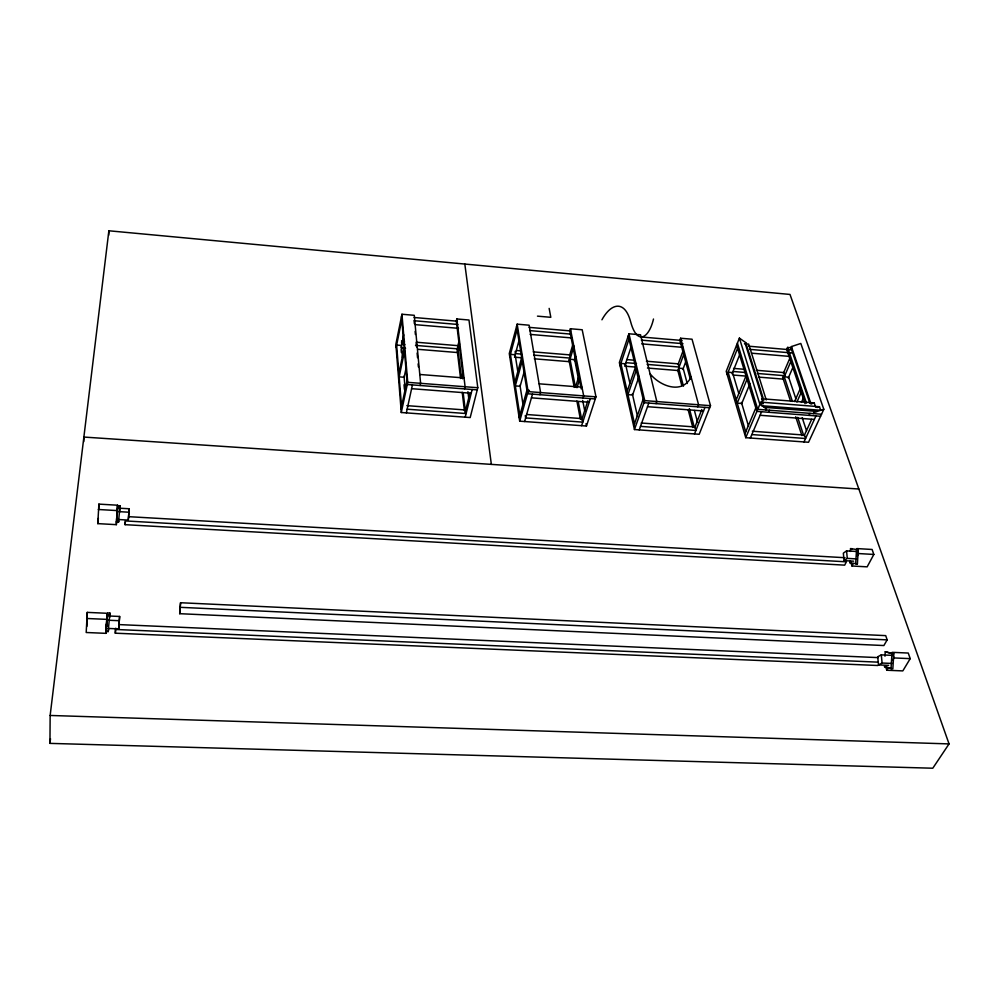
<?xml version="1.0" encoding="UTF-8"?>
<svg xmlns="http://www.w3.org/2000/svg" width="999" height="999" viewBox="0 0 999 999"><rect width="100%" height="100%" fill="white"/><g stroke="black" fill="none" stroke-linecap="round" stroke-linejoin="round"><path stroke-width="1.5" d="M49.95 743.381L50.15 715.459L108.866 230.781L789.997 294.443L949.05 743.905L932.791 768.219L49.95 743.381L50.499 738.748M83.754 441.67L83.879 437.062L858.853 489.023M105.956 633.341L107.168 613.286L87.275 612.387L86.189 632.504L105.956 633.341L106.244 630.307M86.838 626.423L87.275 612.387M116.596 521.99L116.334 524.662L97.79 523.626L98.889 504.12L117.532 505.207L117.333 509.44M98.726 508.366L98.889 504.12M108.691 235.289L108.866 230.781M106.606 625.724L106.756 622.614M116.334 524.662L117.532 505.207M877.784 665.496L115.31 633.191L115.497 629.47L878.133 662.15M125.1 524.675L125.312 520.929L846.403 561.825L844.667 565.147L125.1 524.675L125.375 521.728M179.708 613.698L180.557 602.734L885.713 635.626L887.162 639.872L883.878 645.541L179.708 613.698L180.557 602.734M106.706 620.154L106.181 628.346L106.718 624.075M850.374 551.436L850.549 548.626L852.272 548.726M858.291 549.712L856.555 549.6L855.656 563.811L857.392 563.911L858.291 549.712L850.549 548.626M884.977 656.206L885.251 651.723L893.78 653.796L892.831 668.88L884.327 666.67L891.495 668.456M891.008 668.806L891.945 653.708L885.251 651.723M117.108 511.538L116.608 519.418L128.284 520.092L129.196 508.766L117.545 508.091M107.742 628.421L118.644 628.883L119.643 616.458L108.779 615.983M119.643 616.458L118.644 628.883M128.284 520.092L129.196 508.766M108.167 631.58L109.915 613.061L107.68 612.961L105.906 631.493L108.167 631.58L108.704 629.607M118.906 521.303L118.494 522.127L116.384 522.002L117.944 505.669L120.03 505.794L119.58 512M109.578 617.569L109.915 613.061M117.72 508.766L117.944 505.669M118.494 522.127L120.03 505.794M106.693 626.498L106.918 623.488M115.31 633.191L115.759 628.184M97.79 523.626L98.364 518.256M420.142 385.502L420.616 383.316L414.26 315.309L401.948 314.248L395.866 344.255L401.286 412.512L470.192 417.545L477.797 387.724L468.981 320.017L456.83 318.968L456.331 321.129L463.261 378.134M396.128 347.527L401.785 319.68M403.708 334.752L400.999 347.927L405.569 348.301M398.901 373.439L404.183 348.002M404.47 351.398L399.175 376.86L404.145 377.247L406.044 368.269M401.011 408.953L406.968 380.956M401.286 412.512L407.742 382.33L401.948 314.248M406.356 412.874L412.425 384.902M457.417 347.827L459.14 340.584M459.528 343.843L457.455 352.535L417.782 349.3M461.438 378.334L462.887 372.415M462.574 378.771L463.299 375.811M464.572 388.911L465.109 386.75L456.83 318.968M465.084 412.425L469.905 393.244M465.197 417.182L472.177 389.498M539.972 394.705L540.596 392.57L529.12 325.199L517.17 324.163L509.278 353.559L519.692 421.166L586.463 426.036L595.978 396.84L582.192 329.757L570.404 328.746L569.78 330.856L581.206 388.861M509.777 356.805L517.12 329.52M514.822 355.994L519.18 339.972M514.785 382.505L521.665 357.592M522.202 360.964L515.309 385.889L520.129 386.263L524.225 371.616M105.906 631.493L106.468 629.507M519.155 417.632L526.948 390.234L529.433 390.422M519.692 421.166L528.121 391.608L517.17 324.163M524.612 421.516L532.504 394.13M653.496 319.018C649.088 337.962 637.275 346.091 630.681 321.915C624.937 300.062 611.363 302.547 601.935 319.792M569.53 355.594L572.976 344.243M574.038 346.041L569.293 361.663L534.29 358.803M574.375 360.627L575.674 356.368M575.436 387.25L579.058 375.649M576.997 387.712L579.72 379.008M583.016 398.014L583.691 395.891L570.404 328.746M581.88 419.33L587.849 400.786M581.63 425.686L590.384 398.576M656.068 403.633L656.83 401.536L640.534 334.777L628.945 333.791L619.355 362.587L634.452 429.545L699.2 434.278L710.501 405.681L692.032 339.21L680.606 338.236L679.857 340.297L690.209 378.733M620.079 365.809L629.008 339.073M624.662 366.183L631.281 346.503M627.172 391.296L635.551 366.883M636.338 370.229L627.934 394.642L632.617 395.005L639.085 376.348M633.666 426.061L643.169 399.213M634.452 429.545L644.742 400.611L628.945 333.791M639.223 429.895L648.826 403.072M678.034 364.535L683.141 350.624M681.78 385.502L677.846 370.517L684.003 353.821M682.879 369.493L685.963 361.151M690.309 379.096L691.096 377.035C682.205 395.005 659.652 385.951 650.037 373.713M697.777 406.83L698.588 404.757L680.606 338.236M694.692 427.672L701.798 409.503M694.517 433.941L704.932 407.38M763.248 398.501L745.766 342.645L739.397 338.124L726.223 371.353L745.741 437.687L808.541 442.27L823.813 409.29L800.811 343.456L791.395 346.578L790.908 347.727L809.927 403.371M727.16 374.55L737.574 348.339M732.067 373.763L739.884 354.233M745.766 342.645L745.304 343.793L762.749 399.662M736.238 399.825L746.028 375.899M747.04 379.208L737.225 403.146L741.758 403.496L749.887 383.803M744.73 434.228L755.831 407.929M745.741 437.687L759.889 404.308L739.397 338.124M791.732 347.789L787.574 347.44L786.712 349.463L805.069 403.658M750.361 438.024L761.575 411.738M765.971 409.952L766.47 408.791L759.889 404.308M783.403 373.226L789.847 358.216M768.593 412.275L769.48 410.227M790.921 361.376L783.266 379.121L758.965 377.135M788.248 378.122L792.981 367.207M794.592 401.511L800.773 387.587M796.927 402.023L801.897 390.884M801.41 402.372L803.908 396.803M809.04 415.384L809.964 413.349M813.436 413.623L813.96 412.462L823.813 409.29M804.12 435.764L811.65 419.33M803.995 441.933L815.971 415.909M116.384 522.002L116.808 521.191M857.242 556.043L858.553 553.558L856.867 548.576L872.102 549.475L873.838 554.445L867.157 566.845L851.985 565.996L853.296 563.511M892.631 660.401L894.08 657.941L892.169 652.335L908.253 653.046L910.214 658.641L902.821 670.903L886.812 670.242L888.261 667.782M856.18 551.448L846.565 550.886L843.343 553.159L844.055 560.639L853.646 561.188M844.055 560.639L847.289 558.391L856.917 558.941M891.433 655.319L881.28 654.869L877.696 656.793L878.521 664.922L888.648 665.359M878.521 664.922L882.117 663.036L892.282 663.461M811.038 403.921L814.21 402.884L815.684 407.167M817.107 407.492L819.455 406.73L820.691 410.289L761.975 405.731L760.863 402.147L819.455 406.73M50.15 715.459L949.05 743.905M894.08 657.941L910.214 658.641M119.068 624.6L878.171 657.617M107.13 614.772L109.39 614.872M891.945 653.708L893.78 653.796M86.626 618.481L106.581 619.355M108.092 620.217L119.181 620.704M180.307 607.33L887.162 639.872M128.821 516.683L845.042 557.717M851.385 562.799L849.662 562.712L857.392 563.911M117.532 506.343L119.643 506.456M98.314 509.49L117.02 510.576M858.553 553.558L873.838 554.445M118.569 511.613L128.809 512.212M406.855 405.644L465.696 410.002L466.121 413.536L407.155 409.203M526.635 414.51L582.105 418.618L582.779 422.127L525.649 417.919L525.274 415.572M641.221 423.002L694.967 426.973L695.878 430.444L640.484 426.373M752.334 431.218L804.432 435.077L805.569 438.511L751.835 434.565M407.742 382.33L477.797 387.724M528.121 391.608L595.978 396.84M644.742 400.611L710.501 405.681M821.515 414.235L757.754 409.328L737.412 343.119M477.247 389.885L407.267 384.515L401.511 316.421M709.677 407.742L643.993 402.697L628.246 335.864M820.579 416.271L756.892 411.376L736.6 345.167M411.6 388.686L471.241 393.244M531.431 397.839L589.198 402.247M647.527 406.693L703.521 410.976M760.064 415.284L814.347 419.43M762.999 403.047L761.663 398.751L814.21 402.884M419.792 374.475L464.036 377.934M539.11 383.816L581.967 387.175M764.335 407.342L817.157 411.438M404.807 344.518L401.748 344.268L401.573 342.095M415.509 345.404L458.329 348.913L457.929 345.654L416.733 342.257M521.578 354.108L515.472 353.609L515.134 351.448M533.778 355.107L570.367 358.117L569.742 354.882L533.229 351.873M625.836 362.662L636.5 363.536M647.152 364.41L679.133 367.045L678.284 363.848L646.378 361.213M732.991 371.466L745.167 372.465M757.342 373.464L784.739 375.711L783.691 372.54L756.343 370.279M460.439 350.287L458.042 350.087L461.351 377.585M514.497 357.192L522.115 357.817M626.173 366.308L635.289 367.045M647.452 368.044L677.846 370.517M733.129 375.037L746.802 376.148M401.473 340.996L404.533 341.258M516.483 350.487L521.053 350.874M626.623 359.578L634.215 360.202M733.553 368.406L744.193 369.28M414.16 317.507L457.43 321.216M529.083 327.36L570.679 330.931M640.571 336.925L682.105 340.484M748.788 346.203L791.832 349.9M414.46 320.766L457.829 324.463M529.632 330.594L571.316 334.153M641.358 340.122L682.966 343.681M749.787 349.375L792.919 353.059M415.222 324.65L458.504 328.321M530.157 334.403L571.765 337.937M641.658 343.856L683.191 347.39M751.435 353.171L789.872 356.431M537.474 316.146L550.811 317.307L549.15 308.391M744.455 343.731L748.676 344.093L766.245 399.937M760.863 402.147L763.224 403.771M761.663 398.751L763.773 400.212M791.395 346.578L810.951 403.683M787.574 347.44L806.48 403.097M850.324 561.013L851.985 565.996M885.876 667.444L886.812 670.242M795.903 398.888L788.648 377.185L784.265 376.823L792.419 401.436M802.185 417.707L806.53 430.744M797.689 417.37L803.446 434.752M782.579 377.01L790.434 400.849M795.691 416.783L801.91 435.614M738.761 393.456L732.542 372.577L728.084 372.215L745.716 431.893M741.433 402.41L748.551 426.273M687.225 383.516L683.229 368.544L678.708 368.169L683.453 386.151M694.417 410.489L697.602 422.465M689.385 408.628L694.13 426.61M688.086 409.49L692.806 427.472M629.944 383.379L625.449 363.811L620.866 363.436L634.515 423.676M632.367 393.918L637.549 416.508M594.817 396.628L595.292 398.963L527.509 393.743L516.595 326.298M578.833 380.819L574.675 359.652L570.017 359.265L575.287 386.501M582.692 400.474L584.777 411.064M586.013 423.701L586.463 426.036M578.221 401.623L581.73 419.78M568.881 359.515L574.25 387.387M576.873 400.999L580.369 419.155M518.031 373.014L515.159 354.77L510.427 354.383L519.842 415.209M519.955 385.177L523.076 404.932M464.822 264.048L491.358 464.385M467.932 391.708L469.055 400.861M463.186 392.857L465.397 411.188M457.067 349.275L460.564 378.509M462.212 392.257L464.41 410.589M881.28 654.869L882.117 663.036M846.565 550.886L847.289 558.391M414.098 320.567L414.385 323.664M415.109 331.393L415.397 334.478M416.108 342.207L416.546 346.853M417.12 353.034L417.545 357.667M418.119 363.861L418.419 366.945M402.522 357.742L401.511 345.454L396.628 345.067L401.536 406.468M404.058 376.148L405.207 389.96M401.123 349.463L401.373 352.535M404.033 384.765L404.42 389.373"/></g></svg>
